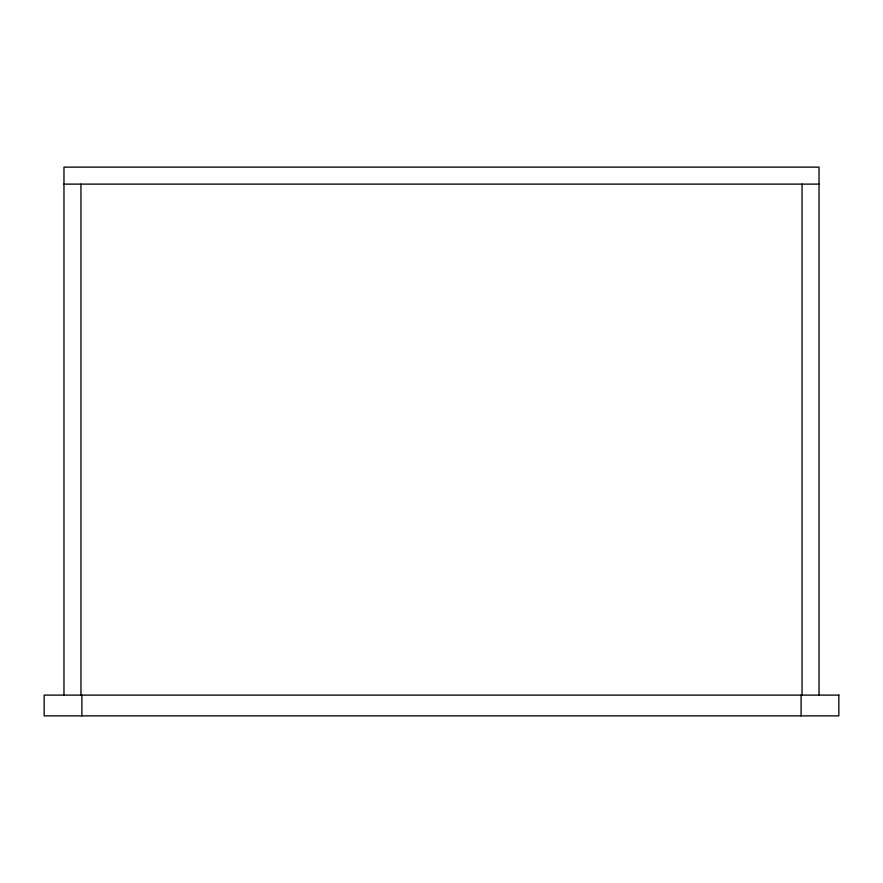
<?xml version="1.0" encoding="UTF-8"?>
<svg xmlns="http://www.w3.org/2000/svg" width="883" height="883" viewBox="0 0 883 883"><rect width="100%" height="100%" fill="white"/><g stroke="black" fill="none" stroke-linecap="round" stroke-linejoin="round"><path stroke-width="1.32" d="M63.973 184.117L819.027 184.117M819.027 695.109L819.027 167.13L63.973 167.13L63.973 695.109M802.04 184.117L802.04 695.109M801.102 695.109L801.102 715.87M81.898 695.109L81.898 715.87M80.96 184.117L80.96 695.109M838.85 695.109L44.15 695.109L44.15 715.87L838.85 715.87L838.85 695.109"/></g></svg>
